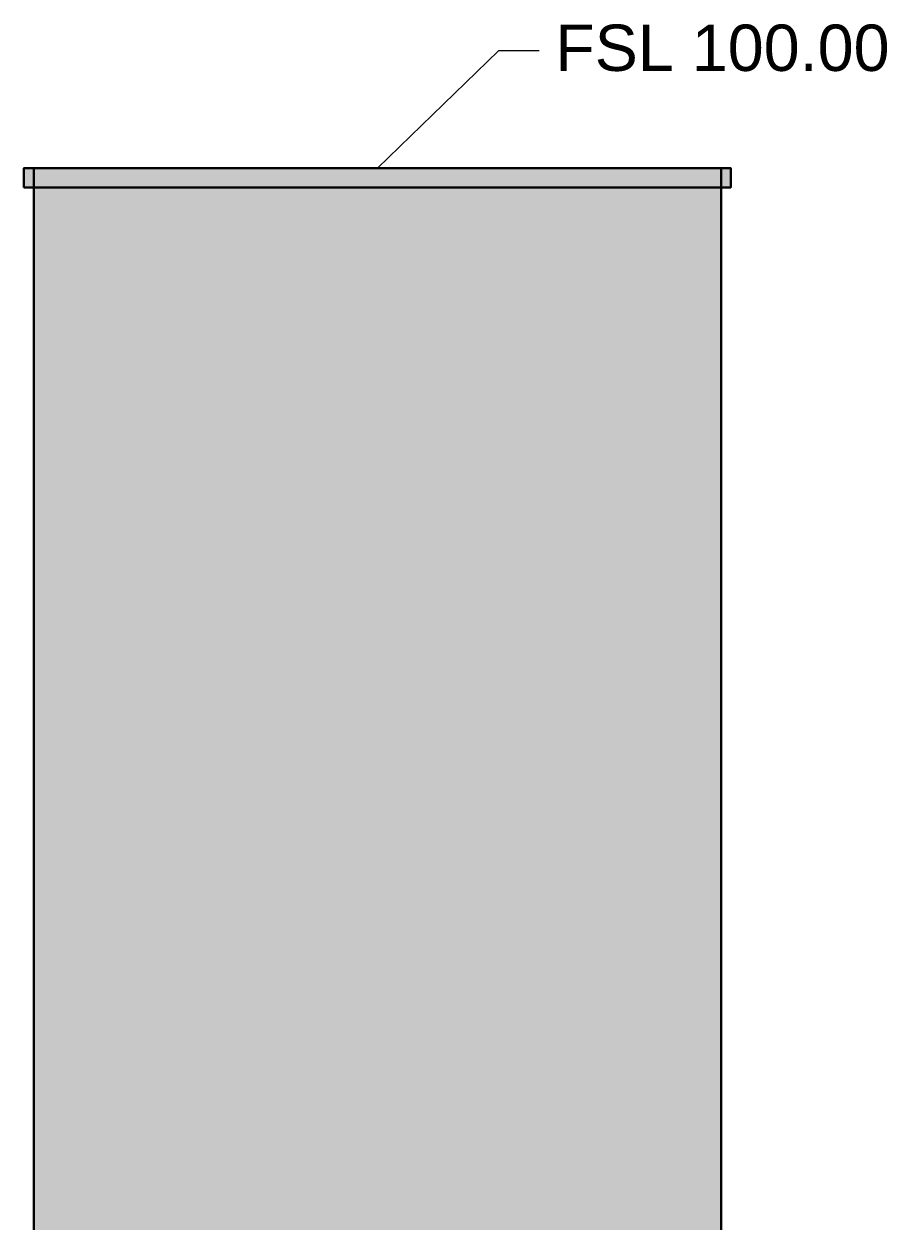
# Model space of a CAD drawing. Header units: millimetres. Extents: x -1751 to 4297, y -1079 to 3281.
# Drawn here: x 253 to 1007, y 2081 to 3126 of the extents above; entities that cross this region are included whole.
import ezdxf

# ---------------------------------------------------------------- set-up
doc = ezdxf.new("R2010")
doc.units = ezdxf.units.MM
for name, color, linetype in [('ANNOTATIONS', 7, 'Continuous'), ('LEADERS', 7, 'Continuous'), ('MANHOLES', 7, 'Continuous')]:
    doc.layers.add(name, color=color, linetype=linetype)
doc.styles.add('ARIAL', font='arial.ttf')

msp = doc.modelspace()

# ---------------------------------------------------------------- linework, layer by layer
at = {"layer": 'LEADERS', "lineweight": 18}
for p, q in [((667.5, 3102.3), (561.7, 3000)), ((702.8, 3102.3), (667.5, 3102.3))]:
    msp.add_line(p, q, dxfattribs=at)
at = {"layer": 'MANHOLES', "lineweight": 30}
for points in [[(253.2, 2983.1), (870.1, 2983.1), (870.1, 3000), (253.2, 3000)], [(253.2, 2983.1), (870.1, 2983.1), (870.1, 3000), (253.2, 3000)], [(253.2, 2983.1), (870.1, 2983.1), (870.1, 3000), (253.2, 3000)], [(261.7, 1560), (861.7, 1560), (861.7, 3000), (261.7, 3000)], [(261.7, 1560), (861.7, 1560), (861.7, 3000), (261.7, 3000)], [(261.7, 1560), (861.7, 1560), (861.7, 3000), (261.7, 3000)]]:
    msp.add_lwpolyline(points, close=True, dxfattribs=at)
at = {"layer": 'MANHOLES', "true_color": 0x737373}
msp.add_solid([(253.2, 2983.1), (870.1, 2983.1), (253.2, 3000), (870.1, 3000)], dxfattribs=at)
msp.add_solid([(253.2, 2983.1), (870.1, 2983.1), (253.2, 3000), (870.1, 3000)], dxfattribs=at)
msp.add_solid([(253.2, 2983.1), (870.1, 2983.1), (253.2, 3000), (870.1, 3000)], dxfattribs=at)
at = {"layer": 'MANHOLES', "true_color": 0xb8b8b8}
msp.add_solid([(261.7, 1560), (861.7, 1560), (261.7, 3000), (861.7, 3000)], dxfattribs=at)
msp.add_solid([(261.7, 1560), (861.7, 1560), (261.7, 3000), (861.7, 3000)], dxfattribs=at)
msp.add_solid([(261.7, 1560), (861.7, 1560), (261.7, 3000), (861.7, 3000)], dxfattribs=at)

# ---------------------------------------------------------------- texts
at = {"layer": 'ANNOTATIONS', "style": 'ARIAL'}
msp.add_text('FSL 100.00', height=40.41, dxfattribs=at).set_placement((716.9, 3084.7))

doc.saveas('drawing.dxf')
